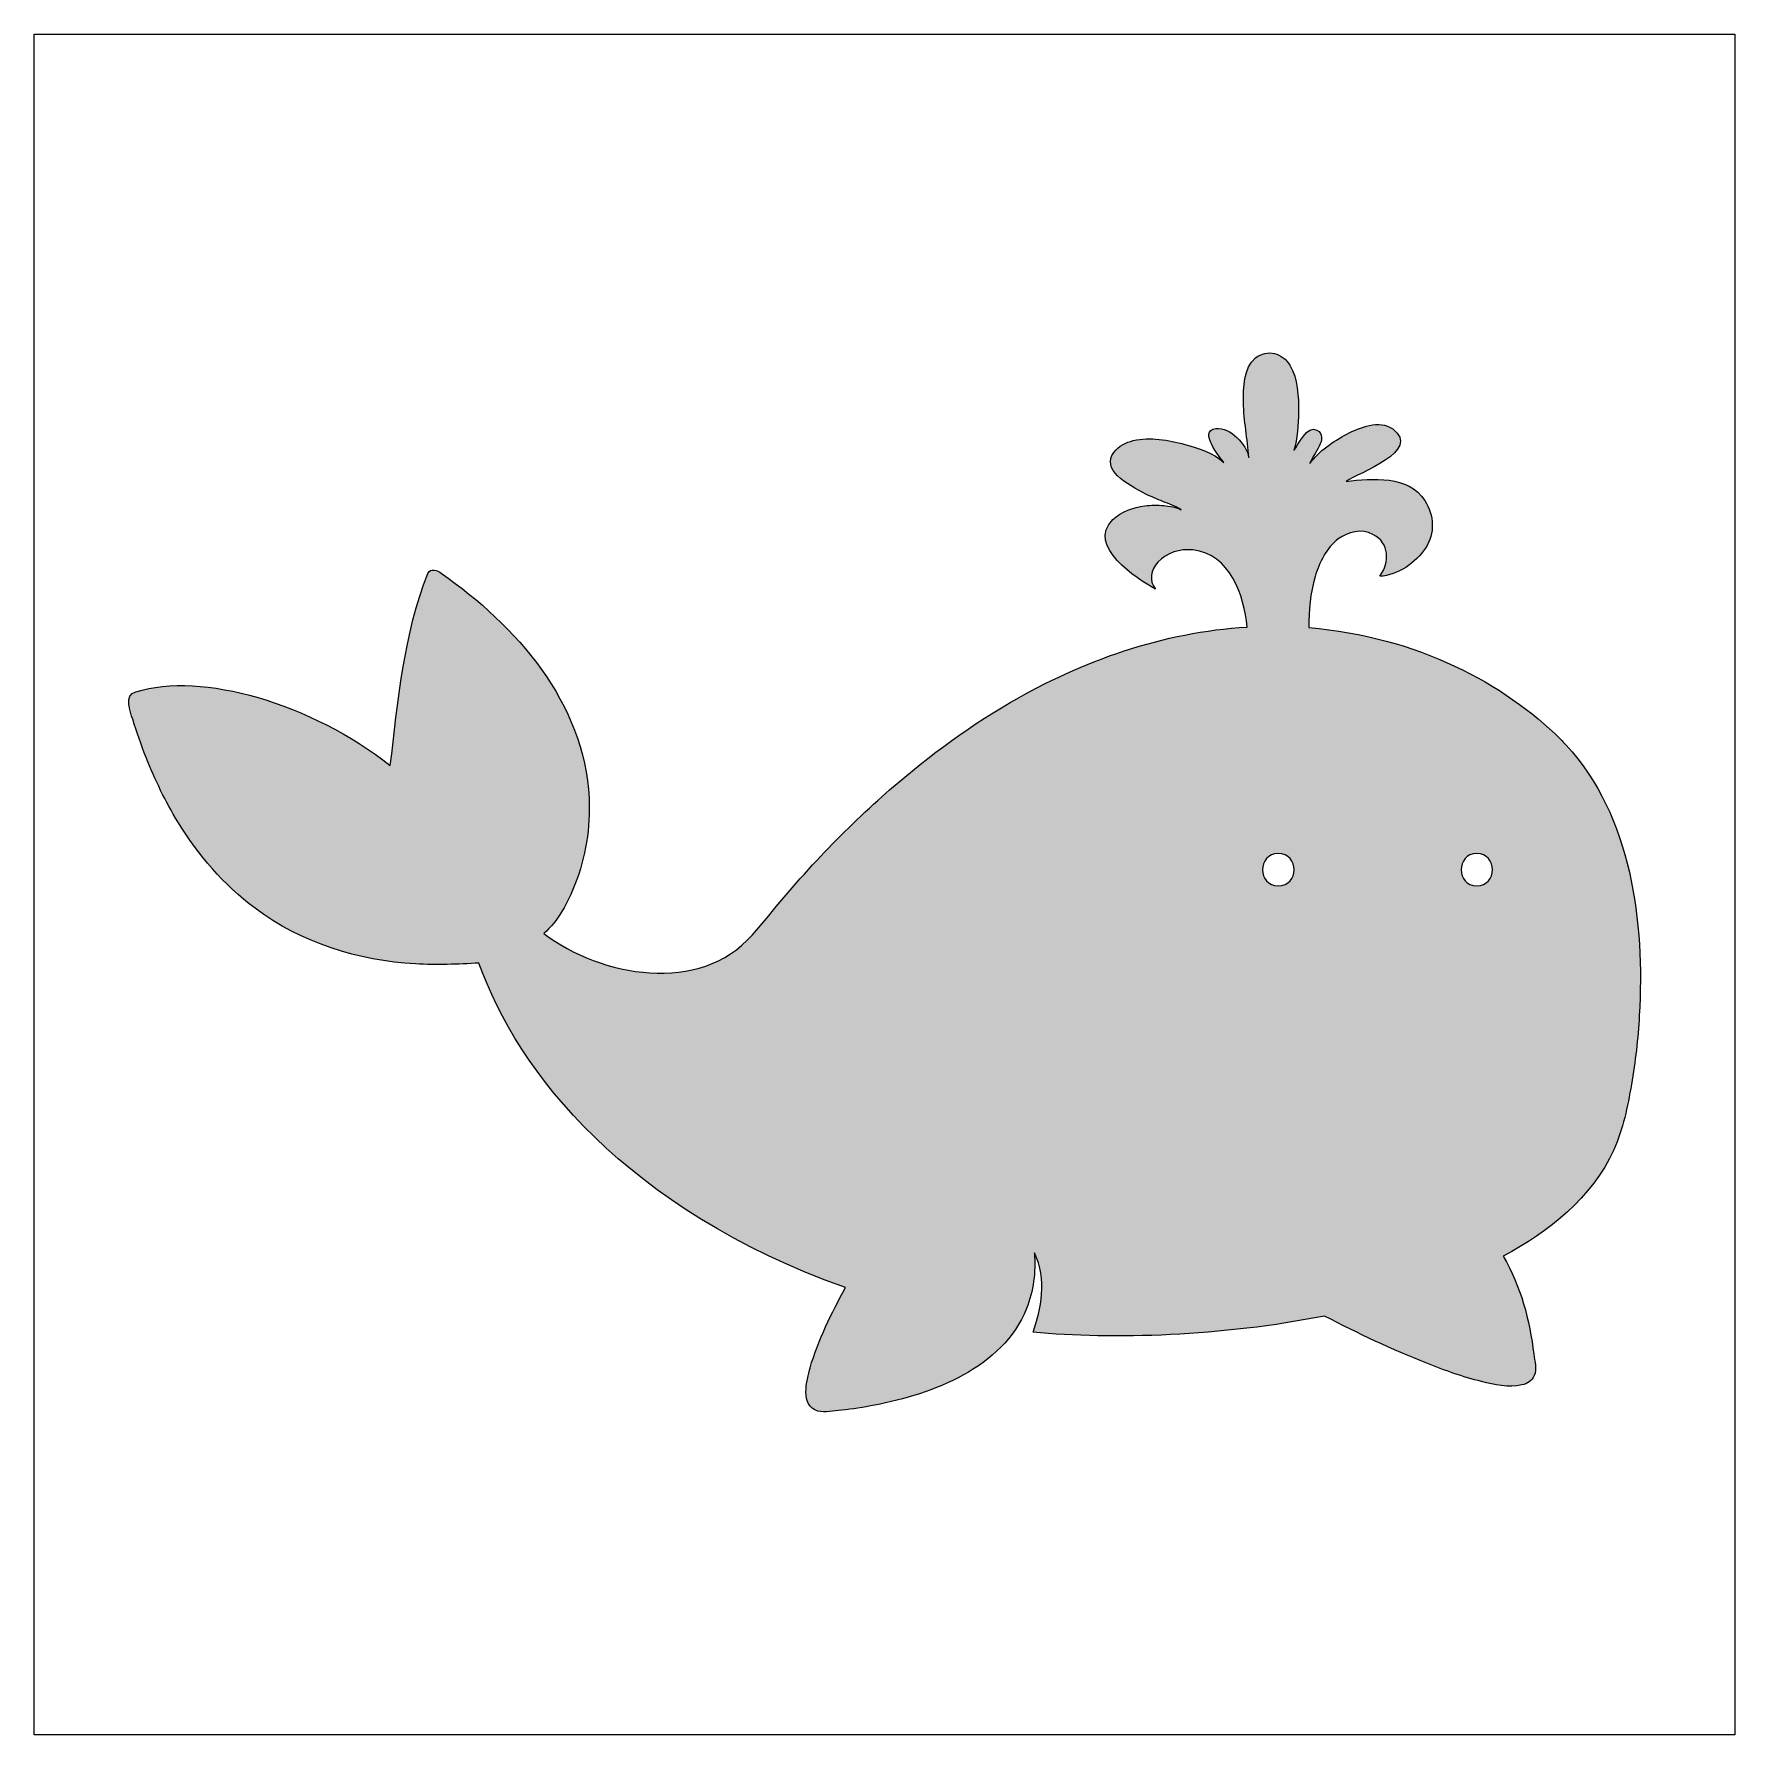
# Model space of a CAD drawing. Header units: inches. Extents: x 0 to 114, y 0 to 114.
import ezdxf

# ---------------------------------------------------------------- set-up
doc = ezdxf.new("R2010")
doc.units = ezdxf.units.IN
doc.header["$MEASUREMENT"] = 0
doc.layers.add('Image Background', color=7, linetype='Continuous')
doc.layers.add('Layer 1', color=7, linetype='Continuous')
picture_1 = doc.add_image_def('image1.png', size_in_pixel=(1350, 1350))

msp = doc.modelspace()

# ---------------------------------------------------------------- hatches: boundary and pattern name
at = {"layer": 'Layer 1', "true_color": 0x2595c1}
h = msp.add_hatch(color=142, dxfattribs=at)
h.dxf.hatch_style = 2
edge = h.paths.add_edge_path()
edge.add_spline(control_points=[(85.67, 74.41), (85.65, 75.56), (85.75, 76.74), (86.09, 77.85), (86.37, 78.76), (86.84, 79.79), (87.64, 80.37), (88.31, 80.85), (89.21, 81.08), (89.97, 80.68), (91.11, 80.07), (91.1, 78.84), (90.44, 77.86), (91.65, 77.92), (92.84, 78.77), (93.5, 79.75), (94.17, 80.74), (94.08, 81.95), (93.45, 82.95), (92.35, 84.68), (89.93, 84.43), (88.18, 84.24), (88.98, 84.81), (93.32, 86.28), (91.3, 87.76), (90.4, 88.42), (89.07, 87.86), (88.21, 87.41), (87.33, 86.93), (86.32, 86.28), (85.74, 85.43), (85.9, 86.05), (87.08, 87.16), (86.21, 87.69), (85.56, 88.08), (84.94, 86.68), (84.66, 86.31), (84.9, 87.12), (84.95, 88.04), (84.97, 88.89), (84.98, 89.93), (84.94, 91.13), (84.39, 92.05), (83.92, 92.84), (82.85, 93.16), (82.09, 92.54), (81.27, 91.87), (81.26, 90.51), (81.27, 89.55), (81.3, 88.3), (81.54, 87.08), (81.63, 85.84), (81.49, 86.71), (80.38, 87.9), (79.42, 87.79), (78.19, 87.65), (79.71, 85.82), (79.96, 85.5), (79.28, 86.15), (78.21, 86.48), (77.33, 86.72), (76.23, 87.02), (75, 87.24), (73.87, 86.98), (73.35, 86.86), (72.89, 86.62), (72.57, 86.19), (72.14, 85.64), (72.33, 85.07), (72.81, 84.62), (73.35, 84.11), (74.05, 83.71), (74.71, 83.39), (75.09, 83.2), (75.47, 83.05), (75.86, 82.89), (76.25, 82.72), (76.74, 82.58), (77.08, 82.33), (76.82, 82.52), (76.24, 82.58), (75.92, 82.61), (75.5, 82.66), (75.06, 82.65), (74.64, 82.59), (73.88, 82.49), (73.05, 82.23), (72.5, 81.67), (70.7, 79.88), (74.1, 77.71), (75.36, 76.99), (74.9, 77.57), (75.05, 78.3), (75.52, 78.81), (76.1, 79.45), (77.02, 79.72), (77.87, 79.63), (80.38, 79.34), (81.31, 76.61), (81.52, 74.45), (75.88, 74.12), (70.45, 72.2), (65.59, 69.37), (62.51, 67.58), (59.65, 65.43), (56.99, 63.06), (55.46, 61.7), (54, 60.26), (52.6, 58.77), (51.09, 57.16), (49.72, 55.44), (48.27, 53.77), (44.74, 49.72), (38.11, 50.96), (34.25, 53.86), (35.23, 54.7), (35.88, 55.97), (36.35, 57.15), (37.08, 58.98), (37.39, 60.98), (37.3, 62.95), (36.98, 69.39), (32.4, 74.53), (27.37, 78.07), (27.11, 78.25), (26.65, 78.45), (26.47, 78.05), (24.85, 74.05), (24.45, 69.32), (23.94, 65.15), (18.62, 69.32), (11.28, 71.49), (6.85, 70.09), (5.99, 69.91), (6.48, 68.75), (6.63, 68.26), (6.9, 67.39), (7.2, 66.53), (7.53, 65.68), (8.13, 64.19), (8.83, 62.73), (9.67, 61.36), (11.03, 59.13), (12.75, 57.12), (14.85, 55.56), (17.97, 53.21), (21.77, 52.03), (25.64, 51.81), (27.06, 51.73), (28.48, 51.79), (29.9, 51.87), (32.49, 44.5), (39.86, 35.29), (54.52, 30.06), (53.6, 28.34), (52.69, 26.56), (52.15, 24.67), (51.92, 23.85), (51.47, 22.09), (52.67, 21.77), (53.15, 21.65), (53.76, 21.77), (54.25, 21.82), (55, 21.9), (55.74, 22.02), (56.48, 22.16), (60.41, 22.92), (65.06, 24.65), (66.69, 28.65), (67.17, 29.83), (67.32, 31.12), (67.22, 32.39), (68.1, 30.64), (67.67, 28.56), (67.13, 27.07), (72.52, 26.55), (79.82, 26.79), (86.72, 28.15), (88.96, 26.98), (91.25, 25.9), (93.59, 24.98), (94.79, 24.5), (96.01, 24.06), (97.27, 23.75), (98.12, 23.54), (99.1, 23.32), (99.98, 23.52), (100.33, 23.6), (100.67, 23.79), (100.81, 24.15), (100.99, 24.59), (100.84, 25.12), (100.78, 25.58), (100.51, 27.89), (99.91, 30.14), (98.73, 32.17), (101.78, 33.81), (104.69, 36.11), (106.16, 39.33), (106.79, 40.71), (107.08, 42.23), (107.34, 43.72), (107.61, 45.25), (107.78, 46.79), (107.87, 48.35), (108.24, 54.57), (107.36, 61.76), (102.95, 66.52), (102.82, 66.66), (102.69, 66.79), (102.56, 66.93), (98.86, 70.61), (92.94, 73.82), (85.67, 74.41)], knot_values=[0, 0, 0, 0, 1, 1, 1, 2, 2, 2, 3, 3, 3, 4, 4, 4, 5, 5, 5, 6, 6, 6, 7, 7, 7, 8, 8, 8, 9, 9, 9, 10, 10, 10, 11, 11, 11, 12, 12, 12, 13, 13, 13, 14, 14, 14, 15, 15, 15, 16, 16, 16, 17, 17, 17, 18, 18, 18, 19, 19, 19, 20, 20, 20, 21, 21, 21, 22, 22, 22, 23, 23, 23, 24, 24, 24, 25, 25, 25, 26, 26, 26, 27, 27, 27, 28, 28, 28, 29, 29, 29, 30, 30, 30, 31, 31, 31, 32, 32, 32, 33, 33, 33, 34, 34, 34, 35, 35, 35, 36, 36, 36, 37, 37, 37, 38, 38, 38, 39, 39, 39, 40, 40, 40, 41, 41, 41, 42, 42, 42, 43, 43, 43, 44, 44, 44, 45, 45, 45, 46, 46, 46, 47, 47, 47, 48, 48, 48, 49, 49, 49, 50, 50, 50, 51, 51, 51, 52, 52, 52, 53, 53, 53, 54, 54, 54, 55, 55, 55, 56, 56, 56, 57, 57, 57, 58, 58, 58, 59, 59, 59, 60, 60, 60, 61, 61, 61, 62, 62, 62, 63, 63, 63, 64, 64, 64, 65, 65, 65, 66, 66, 66, 67, 67, 67, 68, 68, 68, 69, 69, 69, 70, 70, 70, 71, 71, 71, 71], degree=3, periodic=1)
edge = h.paths.add_edge_path()
edge.add_spline(control_points=[(83.61, 59.23), (85.02, 59.23), (85.02, 57.05), (83.61, 57.05), (82.21, 57.05), (82.21, 59.23), (83.61, 59.23)], knot_values=[0, 0, 0, 0, 1, 1, 1, 2, 2, 2, 2], degree=3, periodic=1)
edge = h.paths.add_edge_path()
edge.add_spline(control_points=[(96.95, 59.23), (98.35, 59.23), (98.35, 57.05), (96.95, 57.05), (95.55, 57.05), (95.55, 59.23), (96.95, 59.23)], knot_values=[0, 0, 0, 0, 1, 1, 1, 2, 2, 2, 2], degree=3, periodic=1)

# ---------------------------------------------------------------- linework, layer by layer
at = {"layer": 'Layer 1', "lineweight": 0}
for points, knots in [([(85.67, 74.41), (85.65, 75.56), (85.75, 76.74), (86.09, 77.85), (86.37, 78.76), (86.84, 79.79), (87.64, 80.37), (88.31, 80.85), (89.21, 81.08), (89.97, 80.68), (91.11, 80.07), (91.1, 78.84), (90.44, 77.86), (91.65, 77.92), (92.84, 78.77), (93.5, 79.75), (94.17, 80.74), (94.08, 81.95), (93.45, 82.95), (92.35, 84.68), (89.93, 84.43), (88.18, 84.24), (88.98, 84.81), (93.32, 86.28), (91.3, 87.76), (90.4, 88.42), (89.07, 87.86), (88.21, 87.41), (87.33, 86.93), (86.32, 86.28), (85.74, 85.43), (85.9, 86.05), (87.08, 87.16), (86.21, 87.69), (85.56, 88.08), (84.94, 86.68), (84.66, 86.31), (84.9, 87.12), (84.95, 88.04), (84.97, 88.89), (84.98, 89.93), (84.94, 91.13), (84.39, 92.05), (83.92, 92.84), (82.85, 93.16), (82.09, 92.54), (81.27, 91.87), (81.26, 90.51), (81.27, 89.55), (81.3, 88.3), (81.54, 87.08), (81.63, 85.84), (81.49, 86.71), (80.38, 87.9), (79.42, 87.79), (78.19, 87.65), (79.71, 85.82), (79.96, 85.5), (79.28, 86.15), (78.21, 86.48), (77.33, 86.72), (76.23, 87.02), (75, 87.24), (73.87, 86.98), (73.35, 86.86), (72.89, 86.62), (72.57, 86.19), (72.14, 85.64), (72.33, 85.07), (72.81, 84.62), (73.35, 84.11), (74.05, 83.71), (74.71, 83.39), (75.09, 83.2), (75.47, 83.05), (75.86, 82.89), (76.25, 82.72), (76.74, 82.58), (77.08, 82.33), (76.82, 82.52), (76.24, 82.58), (75.92, 82.61), (75.5, 82.66), (75.06, 82.65), (74.64, 82.59), (73.88, 82.49), (73.05, 82.23), (72.5, 81.67), (70.7, 79.88), (74.1, 77.71), (75.36, 76.99), (74.9, 77.57), (75.05, 78.3), (75.52, 78.81), (76.1, 79.45), (77.02, 79.72), (77.87, 79.63), (80.38, 79.34), (81.31, 76.61), (81.52, 74.45), (75.88, 74.12), (70.45, 72.2), (65.59, 69.37), (62.51, 67.58), (59.65, 65.43), (56.99, 63.06), (55.46, 61.7), (54, 60.26), (52.6, 58.77), (51.09, 57.16), (49.72, 55.44), (48.27, 53.77), (44.74, 49.72), (38.11, 50.96), (34.25, 53.86), (35.23, 54.7), (35.88, 55.97), (36.35, 57.15), (37.08, 58.98), (37.39, 60.98), (37.3, 62.95), (36.98, 69.39), (32.4, 74.53), (27.37, 78.07), (27.11, 78.25), (26.65, 78.45), (26.47, 78.05), (24.85, 74.05), (24.45, 69.32), (23.94, 65.15), (18.62, 69.32), (11.28, 71.49), (6.85, 70.09), (5.99, 69.91), (6.48, 68.75), (6.63, 68.26), (6.9, 67.39), (7.2, 66.53), (7.53, 65.68), (8.13, 64.19), (8.83, 62.73), (9.67, 61.36), (11.03, 59.13), (12.75, 57.12), (14.85, 55.56), (17.97, 53.21), (21.77, 52.03), (25.64, 51.81), (27.06, 51.73), (28.48, 51.79), (29.9, 51.87), (32.49, 44.5), (39.86, 35.29), (54.52, 30.06), (53.6, 28.34), (52.69, 26.56), (52.15, 24.67), (51.92, 23.85), (51.47, 22.09), (52.67, 21.77), (53.15, 21.65), (53.76, 21.77), (54.25, 21.82), (55, 21.9), (55.74, 22.02), (56.48, 22.16), (60.41, 22.92), (65.06, 24.65), (66.69, 28.65), (67.17, 29.83), (67.32, 31.12), (67.22, 32.39), (68.1, 30.64), (67.67, 28.56), (67.13, 27.07), (72.52, 26.55), (79.82, 26.79), (86.72, 28.15), (88.96, 26.98), (91.25, 25.9), (93.59, 24.98), (94.79, 24.5), (96.01, 24.06), (97.27, 23.75), (98.12, 23.54), (99.1, 23.32), (99.98, 23.52), (100.33, 23.6), (100.67, 23.79), (100.81, 24.15), (100.99, 24.59), (100.84, 25.12), (100.78, 25.58), (100.51, 27.89), (99.91, 30.14), (98.73, 32.17), (101.78, 33.81), (104.69, 36.11), (106.16, 39.33), (106.79, 40.71), (107.08, 42.23), (107.34, 43.72), (107.61, 45.25), (107.78, 46.79), (107.87, 48.35), (108.24, 54.57), (107.36, 61.76), (102.95, 66.52), (102.82, 66.66), (102.69, 66.79), (102.56, 66.93), (98.86, 70.61), (92.94, 73.82), (85.67, 74.41)], [0, 0, 0, 0, 1, 1, 1, 2, 2, 2, 3, 3, 3, 4, 4, 4, 5, 5, 5, 6, 6, 6, 7, 7, 7, 8, 8, 8, 9, 9, 9, 10, 10, 10, 11, 11, 11, 12, 12, 12, 13, 13, 13, 14, 14, 14, 15, 15, 15, 16, 16, 16, 17, 17, 17, 18, 18, 18, 19, 19, 19, 20, 20, 20, 21, 21, 21, 22, 22, 22, 23, 23, 23, 24, 24, 24, 25, 25, 25, 26, 26, 26, 27, 27, 27, 28, 28, 28, 29, 29, 29, 30, 30, 30, 31, 31, 31, 32, 32, 32, 33, 33, 33, 34, 34, 34, 35, 35, 35, 36, 36, 36, 37, 37, 37, 38, 38, 38, 39, 39, 39, 40, 40, 40, 41, 41, 41, 42, 42, 42, 43, 43, 43, 44, 44, 44, 45, 45, 45, 46, 46, 46, 47, 47, 47, 48, 48, 48, 49, 49, 49, 50, 50, 50, 51, 51, 51, 52, 52, 52, 53, 53, 53, 54, 54, 54, 55, 55, 55, 56, 56, 56, 57, 57, 57, 58, 58, 58, 59, 59, 59, 60, 60, 60, 61, 61, 61, 62, 62, 62, 63, 63, 63, 64, 64, 64, 65, 65, 65, 66, 66, 66, 67, 67, 67, 68, 68, 68, 69, 69, 69, 70, 70, 70, 71, 71, 71, 71]), ([(83.61, 59.23), (85.02, 59.23), (85.02, 57.05), (83.61, 57.05), (82.21, 57.05), (82.21, 59.23), (83.61, 59.23)], [0, 0, 0, 0, 1, 1, 1, 2, 2, 2, 2]), ([(96.95, 59.23), (98.35, 59.23), (98.35, 57.05), (96.95, 57.05), (95.55, 57.05), (95.55, 59.23), (96.95, 59.23)], [0, 0, 0, 0, 1, 1, 1, 2, 2, 2, 2])]:
    msp.add_open_spline(points, degree=3, knots=knots, dxfattribs=at)

# ---------------------------------------------------------------- pictures from other files: only their frames are drawn
at = {"layer": 'Image Background'}
image = msp.add_image(picture_1, insert=(0, 0), size_in_units=(114.3, 114.3), dxfattribs=at)

doc.saveas('drawing.dxf')
